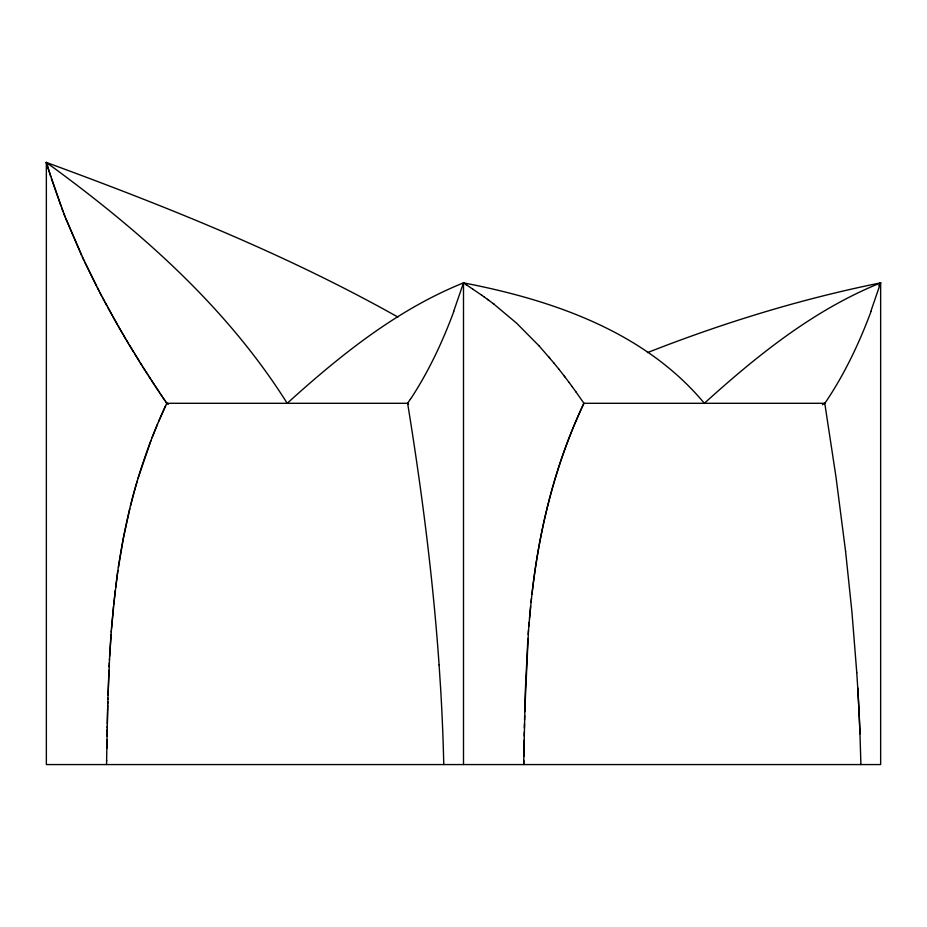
<?xml version="1.0" encoding="UTF-8"?>
<svg xmlns="http://www.w3.org/2000/svg" width="927" height="927" viewBox="0 0 927 927"><rect width="100%" height="100%" fill="white"/><g stroke="black" fill="none" stroke-linecap="round" stroke-linejoin="round"><path stroke-width="1.39" d="M106.617 761.067L106.987 740.105M523.859 756.409L525.308 691.229L527.903 638.506M524.149 740.117L523.709 764.566L523.79 760.488M106.848 748.263L107.115 733.118M106.547 764.566L106.628 760.488M107.08 736.026L107.184 729.63M524.23 736.026L524.311 731.948M107.161 731.948L107.254 726.131M107.242 727.88L107.567 712.156M524.392 727.88L524.473 723.802M107.323 723.802L107.741 705.18M524.566 719.734L524.659 715.656M107.602 711.577L107.833 701.693M524.752 711.577L528.494 630.43M107.81 703.442L107.926 698.193M107.926 699.364L108.934 670.314M108.053 695.296L109.537 658.738M109.143 666.849L109.328 662.793M109.444 659.873L111.344 630.43M109.629 656.397L111.043 634.462M111.217 632.144L113.465 606.328M528.193 634.462L529.132 622.376M111.483 628.691L115.215 590.383M528.819 626.409L530.615 606.328M529.514 618.355L531.461 598.344M113.697 604.636L117.833 570.673M531.09 602.33C537.95 533.767 554.427 465.748 583.929 403.291L576.061 392.017M531.982 594.369C539.352 528.529 555.516 463.315 583.929 403.291L824.775 403.291L835.98 476.953L845.598 551.495M115.643 587.579C119.954 551.577 126.929 515.864 137.219 481.078M118.413 567.336L123.511 537.579L129.78 508.761M130.417 506.154C138.969 471.727 150.661 438.042 165.574 405.841M138.123 478.077L150.939 440.568M397.892 317.057C286.084 254.183 166.547 206.582 46.35 162.434L46.35 764.566L880.65 764.566L880.65 282.862C813.941 309.722 757.185 355.481 704.346 403.291C644.647 331.472 552.341 299.989 463.5 282.862L453.732 311.217M647.428 352.631C723.025 322.897 800.974 298.911 880.65 282.862L870.893 311.205M152.016 437.776L157.497 424.184M158.621 421.518L166.767 403.291L165.817 401.878M878.773 285.748L880.65 282.862M410.383 399.166L407.625 403.291C421.704 490.024 432.955 577.278 439.097 664.96M822.446 404.67L824.775 403.291M472.654 289.039L463.5 282.862C396.791 309.722 340.035 355.481 287.196 403.291C226.118 306.095 138.424 229.386 46.35 162.434L46.953 164.485M167.961 403.836L166.767 403.291L162.943 397.637M168.424 404.056L166.779 403.291L407.625 403.291L408.552 404.346M472.643 289.039L481.808 295.261M465.783 284.415L466.93 285.192M481.785 295.25L484.079 296.872M484.068 296.86L494.288 304.38M487.486 299.305L488.61 300.128M493.141 303.511L516.548 323.129L539.19 345.991M539.178 345.98L553.825 362.932M548.622 356.721L549.665 357.938M553.813 362.909L558.958 369.294M558.946 369.27L564.045 375.794M564.033 375.783L565.064 377.115M565.041 377.104L569.085 382.457M569.074 382.445L572.086 386.524M572.075 386.513L576.061 392.028M164.855 400.464L160.081 393.372M161.982 396.223L151.53 380.441M159.12 391.947L155.319 386.223M154.369 384.775L145.887 371.692M150.591 378.992L148.702 376.084M147.764 374.624L143.082 367.277M144.948 370.221L140.278 362.839M142.144 365.794L129.201 344.798M139.351 361.345L134.716 353.871M133.801 352.364L126.466 340.209M47.822 164.879L46.35 162.434L50.707 176.605M128.285 343.268L123.743 335.597M125.551 338.679L118.332 326.281M122.839 334.056L112.978 316.825M117.428 324.717L100.73 294.23L84.774 262.19M112.086 315.238L107.683 307.243M106.814 305.632L105.064 302.387M104.195 300.765L102.457 297.497M101.599 295.864L99.873 292.584M99.015 290.927L97.3 287.613M96.454 285.956L82.329 256.976M83.951 260.452L66.002 219.085M81.53 255.226L64.508 215.342L51.356 178.598M65.261 217.219L63.789 213.465M63.059 211.576L61.622 207.787M60.904 205.887L47.567 166.524M845.598 551.484L851.913 611.762L856.768 672.585M439.085 664.96L440.592 687.869A1032.945 516.466 90 0 1 443.755 764.555M856.768 672.585L857.742 687.869A1060.731 530.36 -90 0 1 859.978 733.836L860.905 764.566M463.5 282.862L463.5 764.566M47.659 164.983A508.066 508.066 0 0 1 46.176 162.549M871.032 311.426A434.299 217.15 -90 0 1 824.81 403.372M857.73 687.857A1061.241 530.615 90 0 1 859.978 733.836M453.848 311.356A431.275 215.632 90 0 1 410.418 399.27"/></g></svg>
